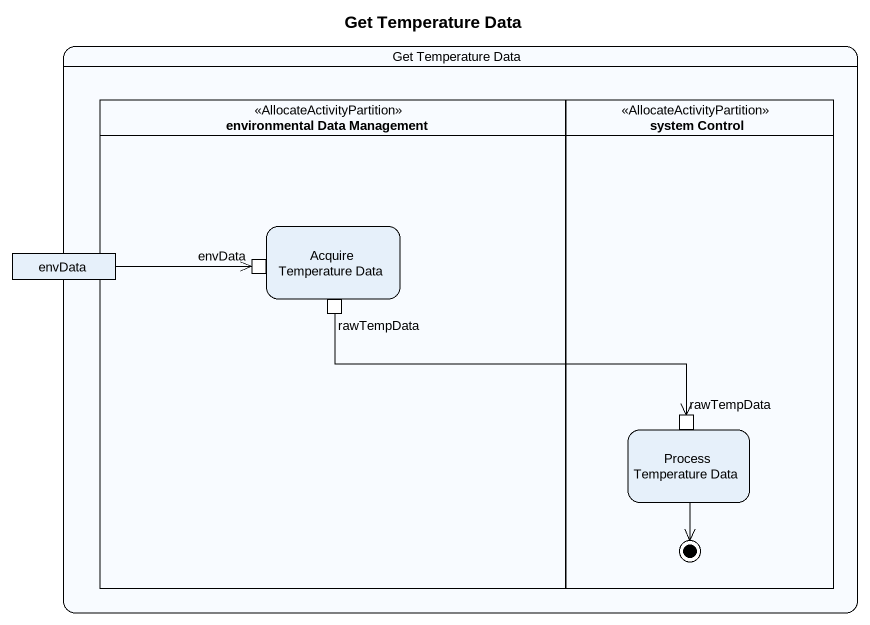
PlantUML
@startuml
title Get Temperature Data
hide empty description
state "Get Temperature Data" as Get_Temperature_Data {
  state "environmental Data Management" as environmental_Data <<AllocateActivityPartition>> {
    state "Acquire Temperature Data" as Acquire_Temperature_Data {
      state "envData" as envData_2 <<inputPin>>
      state rawTempData <<outputPin>>
    }
  }
  state "system Control" as system_Control <<AllocateActivityPartition>> {
    state "Process Temperature Data" as Process_Temperature_Data {
      state "rawTempData" as rawTempData_2 <<inputPin>>
    }
    Process_Temperature_Data --> [*]
  }
  state envData <<object>>
}
envData -right-> envData_2
rawTempData -right-> rawTempData_2
@enduml
